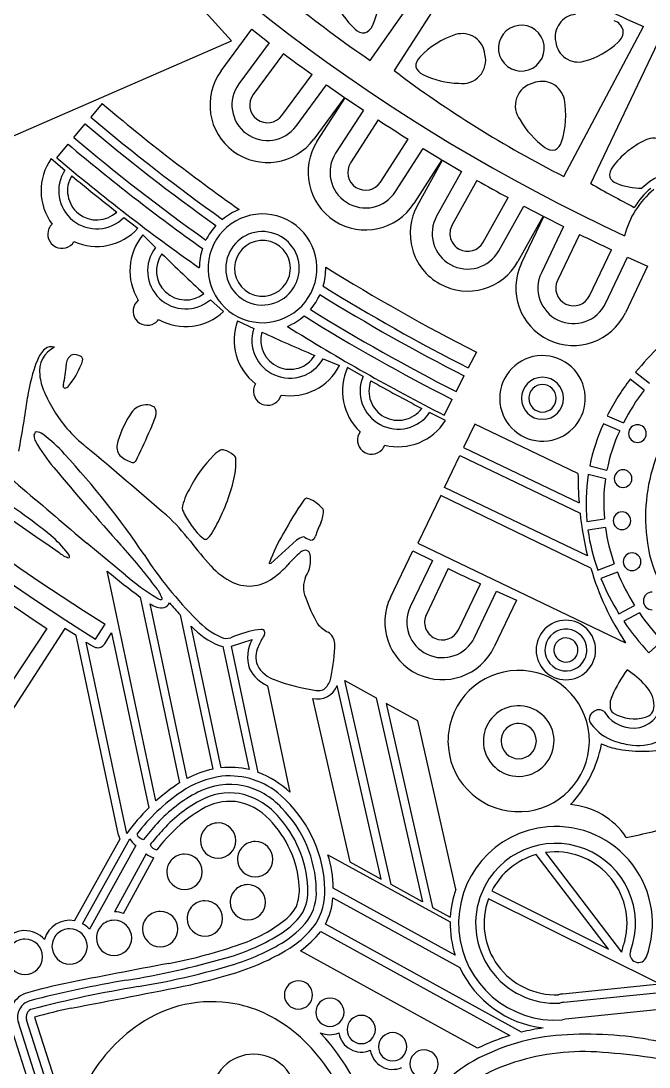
# Model space of a CAD drawing. Header units: metres. Extents: x 0.3 to 22.9, y 0.3 to 22.9.
# Drawn here: x 6.742 to 8.964, y 2.791 to 6.492 of the extents above; entities that cross this region are included whole.
import ezdxf

# ---------------------------------------------------------------- set-up
doc = ezdxf.new("R2010")
doc.units = ezdxf.units.M

msp = doc.modelspace()

# ---------------------------------------------------------------- linework, layer by layer
for p, q in [((7.977213, 6.352805), (8.323202, 6.843576)), ((8.376399, 6.806008), (8.061522, 6.316788)), ((7.486287, 6.422315), (7.228133, 6.708694)), ((7.449968, 6.315374), (7.558399, 6.462842)), ((7.558399, 6.462842), (7.619898, 6.41524)), ((8.661897, 5.942024), (8.943647, 6.472289)), ((8.757053, 5.916859), (9.008132, 6.441686)), ((5.60147, 5.599169), (7.486287, 6.422315)), ((7.619898, 6.41524), (7.512604, 6.269319)), ((7.670026, 6.377302), (7.563248, 6.232081)), ((7.664535, 6.157606), (7.771365, 6.302896)), ((7.715179, 6.120369), (7.822575, 6.266429)), ((7.822575, 6.266429), (7.886307, 6.221863)), ((7.886307, 6.221863), (7.777815, 6.074313)), ((7.789635, 6.066425), (7.888592, 6.22041)), ((7.888592, 6.22041), (7.952959, 6.176764)), ((7.029632, 6.199631), (6.98928, 6.151846)), ((7.952959, 6.176764), (7.855039, 6.024393)), ((6.928792, 6.080214), (6.969129, 6.127983)), ((8.005371, 6.142048), (7.907921, 5.990409)), ((8.013685, 5.922441), (8.111181, 6.074152)), ((6.868252, 6.008522), (6.908601, 6.056303)), ((8.066567, 5.888457), (8.16458, 6.040973)), ((8.16458, 6.040973), (8.230984, 6.000497)), ((6.848979, 6.005134), (6.897079, 5.964704)), ((8.230984, 6.000497), (8.131971, 5.846425)), ((8.144263, 5.839295), (8.233356, 5.999189)), ((8.233356, 5.999189), (8.300337, 5.959671)), ((8.300337, 5.959671), (8.212178, 5.801453)), ((8.354825, 5.928315), (8.267089, 5.770857)), ((8.376912, 5.709663), (8.46469, 5.867197)), ((8.431824, 5.679067), (8.520067, 5.837436)), ((8.520067, 5.837436), (8.588881, 5.801209)), ((7.105958, 5.796902), (7.155842, 5.758685)), ((8.588881, 5.801209), (8.499738, 5.641225)), ((8.512453, 5.63488), (8.591331, 5.800054)), ((8.591331, 5.800054), (8.66066, 5.764819)), ((8.66066, 5.764819), (8.58261, 5.601378)), ((7.217845, 5.690613), (7.173291, 5.734929)), ((8.71701, 5.736946), (8.639334, 5.574289)), ((8.752783, 5.520113), (8.830495, 5.682847)), ((8.809507, 5.493024), (8.887632, 5.656622)), ((8.887632, 5.656622), (8.958585, 5.624788)), ((8.958585, 5.624788), (8.879664, 5.459522)), ((7.45862, 5.46384), (7.412111, 5.506091)), ((7.508217, 5.430867), (7.565174, 5.404332)), ((7.810496, 5.296607), (7.868601, 5.272674)), ((8.35269, 5.320036), (8.324243, 5.264337)), ((7.951802, 5.234569), (7.897258, 5.265777)), ((8.2816, 5.180842), (8.310037, 5.236522)), ((8.945744, 5.185901), (8.896695, 5.22467)), ((8.915966, 5.249261), (8.965007, 5.210498)), ((8.238921, 5.097275), (8.267366, 5.15297)), ((8.243255, 5.078193), (8.187361, 5.106899)), ((8.815684, 5.09547), (8.873179, 5.07065)), ((8.347538, 5.065946), (8.307565, 4.982522)), ((8.71216, 4.891231), (8.347538, 5.065946)), ((8.859617, 5.042475), (8.802223, 5.067252)), ((8.307565, 4.982522), (8.716107, 4.786762)), ((8.240041, 4.841604), (8.29406, 4.954338)), ((8.29406, 4.954338), (8.719452, 4.750505)), ((8.809373, 4.872316), (8.748462, 4.887619)), ((8.75395, 4.918453), (8.814642, 4.903206)), ((8.226537, 4.81342), (8.145509, 4.644319)), ((8.757832, 4.555634), (8.226537, 4.81342)), ((8.746006, 4.599162), (8.240041, 4.841604)), ((7.347049, 4.705043), (7.322615, 4.743094)), ((8.743695, 4.721501), (8.805627, 4.730544)), ((7.745181, 4.665497), (7.740393, 4.666469)), ((8.809246, 4.6995), (8.747397, 4.690469)), ((7.111627, 4.531772), (6.975317, 4.644045)), ((7.716921, 4.654618), (7.625466, 4.572447)), ((8.145509, 4.644319), (8.880421, 4.292173)), ((6.914079, 4.594689), (6.911168, 4.592746)), ((8.048883, 4.4527), (8.12776, 4.617873)), ((8.12776, 4.617873), (8.19709, 4.582638)), ((7.621436, 4.571251), (7.621061, 4.575787)), ((7.625466, 4.572447), (7.621436, 4.571251)), ((8.19709, 4.582638), (8.11904, 4.419197)), ((8.253439, 4.554765), (8.175764, 4.392109)), ((8.782316, 4.549268), (8.840714, 4.571597)), ((7.050527, 4.529577), (7.047297, 4.545245)), ((7.219378, 3.732346), (7.050527, 4.529577)), ((8.851777, 4.542379), (8.793386, 4.520053)), ((8.289212, 4.337932), (8.366925, 4.500666)), ((7.163669, 4.453903), (7.302967, 3.796202)), ((8.345937, 4.310844), (8.424062, 4.474441)), ((8.495015, 4.442607), (8.416093, 4.277341)), ((8.424062, 4.474441), (8.495015, 4.442607)), ((7.330334, 3.811787), (7.199495, 4.429543)), ((8.85721, 4.39428), (8.912284, 4.424089)), ((7.304836, 4.390701), (7.420458, 3.844789)), ((8.929459, 4.39786), (8.874216, 4.36796)), ((6.897342, 4.343059), (6.5588, 3.820322)), ((6.832876, 4.343094), (6.668309, 4.092261)), ((6.937006, 4.317451), (6.897342, 4.343059)), ((7.00598, 4.304685), (7.039253, 4.357597)), ((7.450099, 3.849636), (7.343937, 4.350882)), ((7.590991, 4.339117), (7.569527, 4.337116)), ((7.086562, 3.611317), (6.937006, 4.317451)), ((7.115913, 3.617534), (6.972468, 4.294812)), ((7.038376, 4.288715), (7.062686, 4.327373)), ((7.062686, 4.327373), (7.193891, 3.707884)), ((7.486814, 4.279605), (7.560039, 4.304118)), ((8.963138, 4.256795), (9.009336, 4.298917)), ((7.443021, 4.282429), (7.456264, 4.279052)), ((7.456264, 4.279052), (7.548528, 3.843425)), ((7.581308, 3.833453), (7.486814, 4.279605)), ((8.051024, 3.436462), (7.887467, 4.158036)), ((7.887467, 4.158036), (7.998766, 4.096789)), ((7.613449, 4.140224), (7.693306, 3.763175)), ((8.015876, 3.455803), (7.860568, 4.140989)), ((7.773497, 4.095345), (7.904577, 3.517051)), ((7.998766, 4.096789), (8.162323, 3.375214)), ((8.145212, 4.0162), (8.033913, 4.077448)), ((8.033913, 4.077448), (8.19747, 3.355873)), ((8.280223, 3.420562), (8.145212, 4.0162)), ((6.931686, 3.308567), (7.092881, 3.598307)), ((6.960146, 3.29801), (7.126942, 3.597819)), ((7.148575, 3.574992), (6.98374, 3.278708)), ((7.185325, 3.54566), (7.073244, 3.340193)), ((7.104116, 3.334137), (7.21142, 3.530847)), ((7.827664, 3.542253), (8.260016, 3.304332)), ((7.904577, 3.517051), (8.015876, 3.455803)), ((8.820294, 3.208164), (8.564815, 3.542868)), ((8.597361, 3.549677), (8.866406, 3.197199)), ((8.277577, 3.186226), (7.846617, 3.423382)), ((8.162323, 3.375214), (8.051024, 3.436462)), ((8.407521, 3.414173), (8.820294, 3.208164)), ((7.84535, 3.389835), (8.294542, 3.142646)), ((9.000344, 3.084772), (8.395493, 3.386644)), ((8.19747, 3.355873), (8.260617, 3.321123)), ((8.512831, 2.91408), (7.818675, 3.296072)), ((7.802201, 3.270893), (8.471435, 2.902616)), ((8.356833, 2.857239), (7.730379, 3.201975)), ((8.658574, 3.049793), (9.000344, 3.084772)), ((8.661628, 3.019947), (9.081263, 3.062895)), ((9.089802, 3.003452), (8.667738, 2.960254)), ((6.789755, 2.96736), (6.895819, 2.635851)), ((6.70403, 2.939933), (6.854514, 2.469586)), ((6.866769, 2.529736), (6.732605, 2.949075)), ((6.880221, 2.586148), (6.76118, 2.958217)), ((8.667738, 2.960254), (8.657058, 2.957479))]:
    msp.add_line(p, q)
for centre, radius, start, end in [((11.594035, 11.595488), 6.462177, -164.015882, -114.862216), ((11.602084, 11.604037), 8.563312, -160.504411, -122.197195), ((11.583546, 11.577504), 5.564575, -128.169522, -87.001549), ((11.583505, 11.57738), 5.62022, -128.169522, -87.001549), ((11.610967, 11.613673), 11.176474, -155.645179, -113.938931), ((11.577333, 11.561807), 5.666378, -123.923822, -99.805511), ((10.226475, 9.673542), 4.010794, -134.234813, -124.111286), ((10.015008, 8.942324), 2.692376, -127.489128, -113.448459), ((7.70095, 6.607076), 0.313002, -24.894208, 2.813746), ((8.138805, 6.693642), 0.314983, -157.031063, -133.02474), ((8.711895, 6.435721), 0.080468, 95.735989, -166.996433), ((8.825992, 6.448031), 0.047282, 14.199177, 71.923236), ((7.957438, 6.497819), 0.048087, -134.243636, -89.067865), ((7.9408, 6.494559), 0.048087, -68.760501, -23.58473), ((8.377422, 6.146832), 0.313002, 108.269488, 135.977443), ((8.302345, 6.366268), 0.081131, 5.103877, 106.501893), ((8.511828, 6.396168), 0.081147, 131.244203, -138.755797), ((8.511828, 6.396168), 0.081147, 41.244203, 131.244203), ((8.511828, 6.396168), 0.081147, -48.755797, 41.244203), ((8.824789, 6.454855), 0.047282, -51.928401, 5.795659), ((8.71336, 6.427409), 0.080468, -173.008732, -75.741153), ((8.662372, 6.615793), 0.275623, -75.113862, -45.968283), ((11.561606, 11.571323), 6.490166, -126.842098, -125.732207), ((8.303026, 6.353341), 0.082621, -98.845009, 14.111629), ((8.186158, 6.330151), 0.048087, 134.667965, 179.843736), ((8.183215, 6.346848), 0.048087, -159.8489, -114.673129), ((8.511828, 6.396168), 0.081147, -138.755797, -48.755797), ((7.613892, 6.194844), 0.203466, 143.673505, -126.326495), ((10.477224, 9.518483), 4.010794, -127.034813, -116.911286), ((8.300687, 6.586515), 0.314983, -115.892026, -91.885702), ((7.613892, 6.194844), 0.125721, 143.673505, -126.326495), ((8.57305, 6.192001), 0.082621, 104.171606, -142.871757), ((8.584756, 6.197527), 0.081131, 11.781341, 113.179357), ((7.613892, 6.194844), 0.06286, 143.673505, -126.326495), ((11.516182, 11.499106), 6.943599, -130.251342, -125.197713), ((8.355944, 6.159665), 0.313002, -17.694208, 10.013746), ((11.509132, 11.491323), 6.995647, -130.247817, -125.418973), ((7.613892, 6.194844), 0.06286, -126.326495, -36.326495), ((11.498662, 11.476782), 7.009017, -130.258987, -125.469068), ((7.613892, 6.194844), 0.125721, -126.326495, -36.326495), ((11.563136, 11.570174), 6.490166, -123.242098, -122.132207), ((8.779496, 6.300427), 0.314983, -149.831063, -125.82474), ((11.501798, 11.481017), 7.076797, -130.255499, -125.461915), ((7.613892, 6.194844), 0.203466, -126.326495, -36.326495), ((8.982777, 5.996131), 0.081131, 12.303877, 113.701893), ((11.497352, 11.476246), 7.101579, -130.252652, -125.3976), ((7.960803, 5.956425), 0.203466, 147.273505, -122.726495), ((8.624102, 6.083417), 0.048087, -127.043636, -81.867865), ((8.608004, 6.078097), 0.048087, -61.560501, -16.38473), ((9.084765, 5.787835), 0.313002, 115.469488, 143.177443), ((7.01011, 5.891497), 0.197171, 144.806659, -143.284439), ((11.499193, 11.479656), 7.16791, -130.24563, -125.14939), ((7.960803, 5.956425), 0.125721, 147.273505, -122.726495), ((7.010111, 5.891499), 0.134667, 147.071153, -128.7764), ((7.960803, 5.956425), 0.06286, 147.273505, -122.726495), ((8.872033, 5.945737), 0.048087, 141.867965, -172.956264), ((9.120904, 5.710938), 0.263041, 101.898961, 133.953661), ((7.010078, 5.891499), 0.1034, 149.129132, -128.775838), ((11.499193, 11.479656), 7.182911, -129.592813, -127.958863), ((11.564735, 11.569124), 6.490166, -119.642098, -118.532207), ((8.862739, 5.957933), 0.042476, -154.789199, -110.05203), ((7.960803, 5.956425), 0.125721, -122.726495, -32.726495), ((7.960803, 5.956425), 0.06286, -122.726495, -32.726495), ((10.744291, 9.381637), 3.994221, -119.836607, -117.315781), ((8.939994, 6.146851), 0.246555, -111.864338, -90.3861), ((9.169706, 5.66092), 0.301173, 128.856208, 166.306628), ((9.151841, 5.683745), 0.282928, 130.173624, 148.206496), ((7.010078, 5.891499), 0.1034, -128.775838, -46.680809), ((7.596267, 5.617064), 0.223676, 111.609152, 129.232973), ((7.960803, 5.956425), 0.203466, -122.726495, -32.726495), ((8.322001, 5.74026), 0.203466, 150.873505, -119.126495), ((7.010111, 5.891499), 0.134667, -128.7764, -44.623952), ((7.596234, 5.617048), 0.192413, 69, 159), ((7.596234, 5.617048), 0.192413, -21, 69), ((8.322001, 5.74026), 0.125721, 150.873505, -119.126495), ((6.886774, 5.737646), 0.050011, 156.523038, -117.446309), ((6.885849, 5.73824), 0.048926, 133.687125, 156.730263), ((7.010107, 5.891516), 0.197187, -114.14345, -42.347787), ((7.596223, 5.617022), 0.223677, 137.395815, 153.462846), ((7.596228, 5.61706), 0.129926, 81.189214, 163.531803), ((7.596228, 5.61706), 0.129926, -1.153376, 81.189214), ((8.322001, 5.74026), 0.06286, 150.873505, -119.126495), ((6.886774, 5.737646), 0.050011, -117.446309, -31.415657), ((7.324444, 5.608299), 0.197187, 140.044973, -148.159363), ((7.596227, 5.617068), 0.098664, 84.265425, 168.034509), ((7.596227, 5.617068), 0.098664, 0.496341, 84.265425), ((8.322001, 5.74026), 0.06286, -119.126495, -29.126495), ((11.566396, 11.568176), 6.490166, -116.042098, -114.932207), ((7.324427, 5.6083), 0.134667, 142.321138, -133.526414), ((7.324432, 5.608267), 0.1034, 144.377995, -133.526975), ((12.260977, 10.805398), 7.182911, -134.343951, -132.71), ((7.608531, 5.615369), 0.236002, 162.234161, 179.169961), ((7.596234, 5.617048), 0.192413, 159, -111), ((8.322001, 5.74026), 0.125721, -119.126495, -29.126495), ((7.596205, 5.61701), 0.129917, 163.507742, -108.735926), ((7.596207, 5.617004), 0.098658, 167.995674, -106.493986), ((8.322001, 5.74026), 0.203466, -119.126495, -29.126495), ((8.696058, 5.547201), 0.203466, 154.473505, -115.526495), ((7.59623, 5.617073), 0.098661, -21.025934, 0.493394), ((7.596273, 5.617088), 0.129882, -21.02238, -1.166029), ((7.596236, 5.617084), 0.223676, -16.466405, 1.157416), ((11.503084, 11.507814), 6.943599, -122.03572, -116.98209), ((8.696058, 5.547201), 0.125721, 154.473505, -115.526495), ((11.613254, 11.614772), 8.640853, -135.461062, -122.221697), ((7.596205, 5.61701), 0.129917, -108.735926, -20.979594), ((7.596207, 5.617004), 0.098658, -106.493986, -20.983646), ((11.498636, 11.498301), 6.995647, -121.81446, -116.985616), ((8.696058, 5.547201), 0.06286, 154.473505, -115.526495), ((7.324432, 5.608267), 0.1034, -133.526975, -51.431946), ((7.596234, 5.617048), 0.192413, -111, -21), ((7.596215, 5.617028), 0.223677, -40.696278, -24.629247), ((11.489279, 11.48302), 7.009017, -121.764364, -116.974445), ((8.696058, 5.547201), 0.06286, -115.526495, -25.526495), ((7.188479, 5.465467), 0.050011, 129.112843, -144.856504), ((7.324427, 5.6083), 0.134667, -133.526414, -49.373966), ((8.696058, 5.547201), 0.125721, -115.526495, -25.526495), ((7.324425, 5.608299), 0.197171, -119.018374, -47.109472), ((7.589928, 5.627737), 0.236002, -66.403393, -49.467593), ((11.489292, 11.481605), 7.101579, -121.835832, -116.980781), ((11.49197, 11.487551), 7.076797, -121.771517, -116.977933), ((8.696058, 5.547201), 0.203466, -115.526495, -25.526495), ((7.188479, 5.465467), 0.050011, -144.856504, -58.825852), ((7.189193, 5.46463), 0.048926, -59.033077, -35.989938), ((7.693351, 5.36303), 0.197171, 159.87604, -128.215058), ((11.491724, 11.484622), 7.16791, -122.084043, -116.987802), ((7.693351, 5.363032), 0.134667, 162.140534, -113.707018), ((7.693319, 5.363024), 0.1034, 164.198514, -113.706457), ((10.575205, 11.926132), 7.182911, -114.523432, -112.889482), ((6.890623, 5.258875), 0.096759, 131.580028, 159.58272), ((6.901573, 5.252611), 0.094381, 115.418876, -171.70582), ((6.84948, 5.304396), 0.035407, 70.906118, 130.664903), ((9.635636, 4.667482), 0.925415, 133.224811, 141.048013), ((6.94509, 5.275351), 0.043126, 126.472645, -179.453932), ((6.931309, 5.269053), 0.042658, 56.306329, 106.13579), ((6.903202, 5.302643), 0.058149, -27.280687, -7.538146), ((6.94653, 5.292764), 0.014495, 8.934451, 54.36979), ((7.693351, 5.363032), 0.134667, -113.707018, -29.554571), ((7.693319, 5.363024), 0.1034, -113.706457, -31.611427), ((8.586709, 5.157016), 0.151344, 91.478807, -179.984814), ((8.586709, 5.157016), 0.151344, 2.942427, 91.478807), ((7.354722, 5.076453), 0.595409, 158.710972, 171.987137), ((6.521027, 5.293807), 0.381406, -13.416324, -2.835351), ((6.692138, 5.380467), 0.282756, -39.594924, -21.684469), ((7.693343, 5.363047), 0.197187, -99.074069, -27.278405), ((8.076136, 5.1828), 0.197187, 155.114354, -133.089982), ((7.018615, 5.263904), 0.211904, -173.249598, -156.967939), ((8.076119, 5.182797), 0.134667, 157.39052, -118.457033), ((8.586686, 5.157101), 0.074404, 90, 180), ((8.586686, 5.157101), 0.074404, 0, 90), ((9.563726, 4.716427), 0.838595, 142.694471, 153.128072), ((6.900608, 5.20147), 0.009405, 155.890709, -116.135956), ((6.896057, 5.210122), 0.017101, -88.629473, -35.255042), ((7.614256, 5.182403), 0.050011, 171.592419, -102.376928), ((7.613208, 5.182737), 0.048926, 148.756506, 171.799645), ((8.076132, 5.182766), 0.1034, 159.447376, -118.457594), ((11.491724, 11.484622), 7.182911, -119.274569, -117.640619), ((8.586686, 5.157101), 0.048645, 90, -180), ((8.586686, 5.157101), 0.048645, 0, 90), ((9.564026, 4.716147), 0.776494, 142.773402, 152.835738), ((3.751377, 5.558933), 3.04011, -11.163222, -7.550736), ((7.3408, 5.409143), 0.565282, -156.196798, -140.612432), ((7.614256, 5.182403), 0.050011, -102.376928, -16.346275), ((8.586356, 5.15683), 0.150991, 179.944755, -168.024038), ((8.586686, 5.157101), 0.074404, 180, -90), ((8.586686, 5.157101), 0.048645, 180, -90), ((8.586686, 5.157101), 0.048645, -90, 0), ((8.586686, 5.157101), 0.074404, -90, 0), ((8.586702, 5.156949), 0.151354, -82.519822, 2.967384), ((7.185089, 5.07088), 0.063229, 92.655473, 145.445765), ((7.185195, 5.082057), 0.052073, 56.538076, 93.341642), ((7.190559, 5.106474), 0.030118, -21.587766, 39.173855), ((8.076132, 5.182766), 0.1034, -118.457594, -36.362565), ((8.586702, 5.156949), 0.151354, -168.007028, -82.519822), ((7.420691, 4.908902), 0.34914, 145.482858, 164.022428), ((6.87769, 5.197416), 0.355814, -27.218228, -16.662362), ((8.076119, 5.182797), 0.134667, -118.457033, -34.304585), ((8.076118, 5.182795), 0.197171, -103.948993, -32.040091), ((6.800981, 5.02602), 0.013182, 111.142499, -164.585431), ((6.796455, 5.003167), 0.035149, 50.391953, 90.373169), ((7.406136, 5.507999), 0.679408, -137.664294, -129.615923), ((6.081232, 5.489392), 1.202188, -27.449872, -22.224862), ((7.981982, 5.009531), 0.050011, 144.182224, -129.787123), ((9.438658, 4.778548), 0.698856, 155.599667, 168.45176), ((9.438352, 4.778683), 0.63602, 155.496132, 168.709454), ((8.922552, 5.032321), 0.031252, 90, 180), ((8.922552, 5.032321), 0.031252, 0, 90), ((54.30367, 60.437333), 73.16327, -130.775579, -130.307289), ((6.833887, 5.0268), 0.045814, -174.635542, -151.986573), ((7.28238, 5.276335), 0.559046, -150.997415, -139.314349), ((6.533723, 4.640442), 0.482962, 41.393009, 53.814583), ((7.133437, 4.985154), 0.052312, 157.697426, -150.2348), ((8.922552, 5.032321), 0.031252, 180, -90), ((8.922552, 5.032321), 0.031252, -90, 0), ((-6.273173, -10.871977), 20.661337, 49.091919, 50.125712), ((7.516796, 4.856725), 0.135792, 120.607848, 133.214699), ((7.454567, 4.955748), 0.019141, 70.365974, 111.164814), ((7.435574, 4.885706), 0.091666, 50.225309, 73.897013), ((7.981982, 5.009531), 0.050011, -129.787123, -43.75647), ((7.982888, 5.008908), 0.048926, -43.963696, -20.920557), ((4.681179, 2.918239), 3.012227, 34.028244, 42.668357), ((7.156487, 5.021113), 0.092315, -137.867482, -108.733394), ((7.136728, 4.944555), 0.014693, -132.301336, -39.463531), ((7.751481, 4.629652), 0.46224, 135.142823, 153.468525), ((7.240826, 4.929683), 0.261106, -15.415424, 3.663854), ((7.483393, 4.94069), 0.018879, 17.503913, 55.011229), ((9.567464, 4.735605), 0.616346, 158.676523, -173.400231), ((14.051037, 10.885695), 9.349843, -140.288626, -138.07062), ((10.058353, 4.889791), 1.346194, 179.938717, -175.610645), ((9.411863, 4.785455), 0.671222, 171.245219, -174.532571), ((8.871432, 4.872832), 0.031252, 90, -180), ((8.871432, 4.872832), 0.031252, 0, 90), ((28.929924, 36.616921), 38.867523, -125.243438, -124.568947), ((6.839982, 5.026799), 0.673467, -29.86589, -14.315425), ((9.411779, 4.785462), 0.608635, 171.795709, -174.82309), ((8.871432, 4.872832), 0.031252, 180, -90), ((8.871432, 4.872832), 0.031252, -90, 0), ((5.814553, 3.430411), 1.614489, 50.229172, 59.733117), ((7.503364, 4.734166), 0.19434, 148.354383, 170.037217), ((8.653167, 4.155273), 1.113596, 145.058269, 151.909029), ((7.764395, 4.779496), 0.027647, 118.118476, 150.577906), ((7.746479, 4.76209), 0.042075, 59.084406, 83.331317), ((7.698368, 4.662839), 0.152253, 42.165438, 62.743365), ((6.785599, 4.225686), 0.699822, 37.450492, 47.671021), ((7.389919, 4.786796), 0.080248, -166.298974, -147.003211), ((7.722492, 4.756547), 0.089133, -26.413778, 5.469313), ((9.836123, 4.868432), 1.122881, -173.971543, -166.1251), ((8.867861, 4.723845), 0.031252, 90, -180), ((8.867861, 4.723845), 0.031252, 0, 90), ((7.494558, 4.800112), 0.175491, -147.198417, -127.487693), ((8.206517, 4.529669), 0.445454, 155.146094, 161.719856), ((8.867861, 4.723845), 0.031252, -180, -90), ((8.867861, 4.723845), 0.031252, -90, 0), ((11.611098, 11.621462), 8.706667, -127.258235, -123.284751), ((6.580501, 4.353171), 0.415259, 38.047274, 50.009484), ((7.313702, 4.748133), 0.124027, -44.494364, -27.20489), ((8.162039, 4.380745), 0.575064, 148.684479, 160.173923), ((7.750475, 4.617332), 0.050161, 101.595368, 131.984535), ((7.792265, 4.739563), 0.087765, -122.444529, -106.362392), ((7.766751, 4.672391), 0.017058, -87.348255, -10.128591), ((9.464504, 4.792892), 0.724385, -171.871499, -160.347308), ((9.46418, 4.792814), 0.661549, -171.891115, -160.464403), ((9.407036, 4.710347), 0.454127, -174.239618, -132.677381), ((5.573788, 3.2494), 2.059714, 36.954585, 42.389732), ((8.352761, 5.420755), 1.271014, -142.73944, -137.627155), ((7.394785, 4.668481), 0.010366, -132.69389, -44.54278), ((6.933882, 4.675234), 0.085558, -132.040871, -105.395516), ((6.88904, 4.591987), 0.025185, 6.157739, 42.801974), ((8.342911, 5.35459), 1.386185, -147.21003, -134.960941), ((8.042558, 4.256004), 0.473633, 131.188055, 138.868998), ((7.750195, 4.590317), 0.029516, 94.957743, 131.455322), ((7.747812, 4.603211), 0.016512, 18.426371, 90.581808), ((7.660458, 4.583968), 0.105883, -33.586237, 13.357504), ((8.903272, 4.578792), 0.031252, 90, 180), ((8.903272, 4.578792), 0.031252, 0, 90), ((7.595945, 4.723339), 0.241928, -138.852904, -115.67563), ((7.4226, 4.809578), 0.357572, -52.342267, -42.598628), ((11.102827, 10.385994), 6.490166, -116.042113, -114.932222), ((9.686364, 4.827432), 0.967495, -163.684304, -146.410247), ((8.903272, 4.578792), 0.031252, 180, -90), ((8.903272, 4.578792), 0.031252, -90, 0), ((8.748177, 6.592402), 2.661549, -129.721512, -126.536393), ((7.689883, 5.206938), 0.888948, -130.578909, -121.758596), ((7.54921, 4.635288), 0.142377, -114.077522, -49.827389), ((7.836084, 4.488666), 0.094821, 157.210266, -158.120321), ((9.546866, 4.823326), 0.812223, -158.075399, -148.113632), ((9.547763, 4.823766), 0.750716, -157.986546, -147.832626), ((7.1314, 4.413466), 0.115358, 17.927064, 40.030182), ((7.239782, 4.474589), 0.029474, -127.125358, -90.700214), ((7.238181, 4.447994), 0.003134, -66.674994, 18.205641), ((8.345698, 4.667137), 0.634701, -160.314117, -150.993905), ((8.232488, 4.36502), 0.203466, 154.47349, -115.52651), ((8.974799, 4.440162), 0.031252, 90, -180), ((7.23927, 4.480208), 0.064413, -128.133125, -82.000596), ((7.238251, 4.447919), 0.03304, -72.413641, -27.008584), ((8.284314, 5.290114), 1.329781, -139.863065, -137.440084), ((8.232488, 4.36502), 0.125721, 154.47349, -115.52651), ((8.974799, 4.440162), 0.031252, -180, -90), ((7.563218, 4.561495), 0.27419, -136.783085, -114.335205), ((8.232488, 4.36502), 0.06286, 154.47349, -115.52651), ((8.669403, 4.266458), 0.105207, 90, 180), ((8.669403, 4.266458), 0.105207, 0, 90), ((9.588141, 4.84789), 0.860245, -146.089356, -136.597144), ((9.588329, 4.848049), 0.797984, -145.656183, -136.516254), ((7.551146, 4.544877), 0.283848, -136.886365, -112.390991), ((7.692597, 3.799002), 0.552009, 102.882279, 112.234855), ((7.592548, 4.326595), 0.012618, 26.162315, 97.086023), ((7.5854, 4.327942), 0.018948, -31.433973, 12.858686), ((7.885282, 4.440184), 0.124475, -139.515319, -117.330672), ((8.232488, 4.36502), 0.06286, -115.52651, -25.52651), ((8.669395, 4.266477), 0.073963, 84.322088, 168.669117), ((8.669395, 4.266477), 0.073963, -0.024941, 84.322088), ((7.079431, 4.440424), 0.180677, -126.300125, -114.275127), ((7.469169, 4.353967), 0.046345, -114.117916, -71.708871), ((7.66637, 4.242328), 0.122981, 149.838772, -159.98245), ((7.930373, 4.126114), 0.380731, 149.724958, 156.592679), ((7.801184, 4.286351), 0.05096, 3.274143, 58.075381), ((8.232488, 4.36502), 0.125721, -115.52651, -25.52651), ((8.669395, 4.266477), 0.042711, 83.27753, 166.598345), ((8.669395, 4.266477), 0.042711, -0.043284, 83.27753), ((7.012978, 4.304686), 0.030002, -105.121237, -32.163491), ((7.65615, 4.241629), 0.083238, 154.575308, -159.73167), ((7.137045, 4.307579), 0.715251, -10.875934, -1.467456), ((8.232488, 4.36502), 0.203466, -115.52651, -25.52651), ((8.669403, 4.266458), 0.105207, -180, -90), ((8.669394, 4.266453), 0.073967, 168.650351, -108.06758), ((8.669394, 4.266454), 0.042716, 166.567836, -111.309076), ((8.669403, 4.266458), 0.105207, -90, 0), ((8.669395, 4.266445), 0.042711, -29.175789, 0.000116), ((8.669395, 4.266445), 0.073963, -24.780209, 0.00026), ((8.669394, 4.266453), 0.073967, -108.06758, -24.785511), ((8.669394, 4.266454), 0.042716, -111.309076, -29.185987), ((7.66793, 4.259774), 0.131379, -153.049598, -114.499752), ((7.674743, 4.265158), 0.109947, -151.558337, -108.131405), ((8.502399, 3.944363), 0.250022, 80.42634, 167.015427), ((8.502399, 3.944363), 0.250022, -6.162746, 80.42634), ((9.285959, 3.904975), 0.494851, 143.929164, 156.36853), ((8.702055, 3.914887), 0.336215, 42.110912, 56.836343), ((7.877994, 4.789931), 0.672576, -110.675172, -97.899862), ((7.760775, 4.186484), 0.079885, -40.468424, -9.991741), ((11.608806, 11.608558), 11.12097, -137.664138, -114.197347), ((7.791628, 4.166628), 0.073553, -104.270364, -20.400674), ((7.79399, 4.160766), 0.037977, -102.834574, -43.475664), ((8.879561, 4.068373), 0.101741, 0.325809, 45.021446), ((8.892206, 4.073159), 0.066806, 153.144952, -163.952276), ((8.502399, 3.944361), 0.125015, 75.941467, 160.939363), ((8.502399, 3.944361), 0.125015, -9.056429, 75.941467), ((8.781235, 4.022374), 0.028966, 120.572085, -141.184006), ((8.786058, 4.02664), 0.028457, 49.88939, 133.408953), ((8.910069, 4.114442), 0.124614, -147.998294, -96.872466), ((8.855299, 4.068), 0.030367, -154.006998, -124.550995), ((8.911038, 4.165376), 0.142486, -120.801501, -73.921639), ((8.908065, 4.091825), 0.101922, -97.275782, -17.138465), ((8.940877, 4.067744), 0.040442, -76.234318, 1.710196), ((8.502399, 3.944366), 0.250021, 167.016093, -179.997375), ((8.502394, 3.944356), 0.062504, 89.999985, 179.999985), ((8.502394, 3.944356), 0.062504, -0.000015, 89.999985), ((8.901348, 4.112811), 0.179307, -142.725569, -109.407627), ((8.502399, 3.944366), 0.125013, 160.941117, -179.994451), ((11.580488, 11.57066), 11.232416, -137.10925, -100.175737), ((8.502399, 3.944344), 0.250021, 179.997587, -93.080425), ((8.502399, 3.944344), 0.125013, 179.995464, -94.526451), ((8.502394, 3.944356), 0.062504, 179.999985, -90.000015), ((8.502399, 3.944344), 0.125013, -94.526451, -9.048366), ((8.502394, 3.944356), 0.062504, -90.000015, -0.000015), ((8.372818, 4.015599), 0.430682, -43.432521, -10.90801), ((8.917646, 4.219922), 0.310742, -113.102374, -101.294708), ((8.938693, 4.245717), 0.317197, -107.792693, -96.074294), ((8.927382, 4.101586), 0.172724, -97.402628, -61.617763), ((8.502399, 3.944344), 0.250021, -93.080425, -6.158437), ((8.937754, 4.38582), 0.477536, -99.761908, -76.849753), ((11.580031, 11.569911), 11.294071, -137.04368, -99.972295), ((7.481729, 3.567841), 0.283565, 76.374755, 96.404289), ((7.496934, 3.489804), 0.332856, 97.604447, 124.512746), ((7.496017, 3.498893), 0.354052, 102.322427, 117.902141), ((7.479423, 3.548516), 0.272513, 48.077392, 95.588277), ((7.458338, 3.513101), 0.343142, 46.783802, 69.000346), ((7.602969, 3.31685), 0.565491, 122.040384, 132.713624), ((7.481143, 3.54509), 0.245978, 78.925802, 117.412917), ((7.465712, 3.521579), 0.272222, 43.241678, 76.688362), ((7.694419, 3.20219), 0.681744, 124.493302, 142.729903), ((7.597589, 3.316029), 0.502934, 117.174961, 138.078049), ((7.481759, 3.540044), 0.220957, 81.567025, 118.986113), ((7.465566, 3.519256), 0.244239, 41.321179, 78.52313), ((7.357112, 3.406218), 0.460127, 4.112891, 48.583865), ((7.838351, 3.072853), 0.904762, 135.422185, 142.985579), ((7.668182, 3.226328), 0.556283, 121.108197, 143.258553), ((7.610884, 3.298778), 0.494591, 118.526618, 138.929283), ((7.482886, 3.5332), 0.197807, 84.912614, 121.078777), ((7.470267, 3.527622), 0.204838, 42.736464, 81.533384), ((7.3572, 3.407406), 0.429578, 1.468979, 44.419885), ((8.66359, 3.455741), 0.264678, 33.977644, 85.235831), ((7.352202, 3.404754), 0.375073, 4.010796, 44.282925), ((7.353053, 3.405451), 0.404036, 2.957687, 42.906776), ((7.874281, 3.04244), 0.891794, 136.876335, 141.598814), ((7.439232, 3.592092), 0.062504, 89.999985, 179.999985), ((7.439232, 3.592092), 0.062504, -0.000015, 89.999985), ((8.63275, 3.299395), 0.342779, 94.733864, -175.599797), ((8.632699, 3.299344), 0.342825, -20.315659, 94.724656), ((8.539625, 5.431332), 1.85966, -79.357254, -73.516916), ((7.115913, 3.617534), 0.030002, -168.041701, -140.145011), ((7.180476, 3.626887), 0.060916, -151.49816, -121.57932), ((7.180686, 3.627192), 0.031252, -157.109688, -99.738884), ((7.887509, 3.031596), 0.878895, 137.645655, 141.581254), ((7.439232, 3.592092), 0.062504, 179.999985, -90.000015), ((7.439232, 3.592092), 0.062504, -90.000015, -0.000015), ((7.227694, 3.589901), 0.031252, -157.109688, -99.738884), ((7.57047, 3.526166), 0.062504, 89.999985, 179.999985), ((7.57047, 3.526166), 0.062504, -0.000015, 89.999985), ((8.632747, 3.299374), 0.282785, 68.574365, 157.47519), ((8.632747, 3.299374), 0.282785, -20.326459, 68.574365), ((7.227668, 3.589862), 0.061211, -133.76963, -105.393291), ((7.320563, 3.48171), 0.062504, 89.999985, 179.999985), ((7.320563, 3.48171), 0.062504, -0.000015, 89.999985), ((7.57047, 3.526166), 0.062504, 179.999985, -90.000015), ((7.57047, 3.526166), 0.062504, -90.000015, -0.000015), ((7.405639, 3.414021), 0.441077, 1.216132, 16.901412), ((8.632741, 3.299375), 0.25279, 105.587384, 152.99159), ((8.632741, 3.299375), 0.25279, -13.959169, 98.045559), ((7.320563, 3.48171), 0.062504, 179.999985, -90.000015), ((7.320563, 3.48171), 0.062504, -90.000015, -0.000015), ((7.544362, 3.373744), 0.062504, 89.999985, 179.999985), ((7.544362, 3.373744), 0.062504, -0.000015, 89.999985), ((7.566126, 3.417306), 0.160813, -21.258407, 4.880454), ((7.597731, 3.412807), 0.159392, -31.592678, 4.855679), ((7.607013, 3.409824), 0.17983, -33.591561, 2.739472), ((7.577987, 3.416643), 0.239135, -26.880619, 5.41716), ((8.632763, 3.299398), 0.37278, 161.032815, 176.659013), ((8.632762, 3.299412), 0.282784, 157.483455, -86.826753), ((7.392531, 3.316534), 0.062504, 89.999985, 179.999985), ((7.392531, 3.316534), 0.062504, -0.000015, 89.999985), ((7.544362, 3.373744), 0.062504, 179.999985, -90.000015), ((7.544362, 3.373744), 0.062504, -90.000015, -0.000015), ((7.606464, 3.407121), 0.23951, -27.622776, -4.138792), ((8.632758, 3.299425), 0.252788, 159.816443, -87.631452), ((7.071133, 3.247708), 0.092509, 69.111698, 88.691835), ((7.234429, 3.279021), 0.062504, 89.999985, 179.999985), ((7.234429, 3.279021), 0.062504, -0.000015, 89.999985), ((7.591547, 3.425003), 0.140869, -52.375738, -27.939556), ((6.914169, 3.217724), 0.092516, 79.085785, 164.489227), ((6.914166, 3.217736), 0.092509, 41.230115, 60.196597), ((7.071136, 3.247693), 0.062504, 89.999985, 179.999985), ((7.071136, 3.247693), 0.062504, -0.000015, 89.999985), ((7.392531, 3.316534), 0.062504, 179.999985, -90.000015), ((7.392531, 3.316534), 0.062504, -90.000015, -0.000015), ((7.358716, 3.705539), 0.505373, -71.337775, -50.885066), ((7.491694, 3.520291), 0.338188, -59.255941, -38.377725), ((7.505658, 3.506134), 0.28841, -56.273454, -37.814979), ((7.510173, 3.495459), 0.337592, -60.547256, -33.623667), ((8.632763, 3.299398), 0.37278, 179.241741, -162.326619), ((6.755874, 3.181013), 0.092509, 41.627023, 142.66366), ((6.914169, 3.217721), 0.062504, 89.999985, 179.999985), ((6.914169, 3.217721), 0.062504, -0.000015, 89.999985), ((7.234429, 3.279021), 0.062504, 179.999985, -90.000015), ((7.234429, 3.279021), 0.062504, -90.000015, -0.000015), ((7.2725, 3.875877), 0.72547, -74.418494, -57.171956), ((7.506246, 3.507433), 0.378867, -53.730269, -38.633375), ((8.63275, 3.299395), 0.342779, -175.599797, -85.933458), ((6.755877, 3.180998), 0.062504, 89.999985, 179.999985), ((6.755877, 3.180998), 0.062504, -0.000015, 89.999985), ((7.071136, 3.247693), 0.062504, 179.999985, -90.000015), ((7.071136, 3.247693), 0.062504, -90.000015, -0.000015), ((6.944633, 4.848935), 1.721355, -79.258147, -70.457724), ((7.253685, 3.92289), 0.805878, -74.199997, -59.3449), ((9.081445, 3.158587), 0.218478, 158.574478, 169.820423), ((6.914169, 3.217721), 0.062504, 179.999985, -90.000015), ((6.914169, 3.217721), 0.062504, -90.000015, -0.000015), ((7.253442, 3.923558), 0.836702, -74.549354, -59.653388), ((8.92606, 3.190731), 0.030002, 159.692344, -110.307656), ((6.755877, 3.180998), 0.062504, 179.999985, -90.000015), ((6.755877, 3.180998), 0.062504, -90.000015, -0.000015), ((14.458806, -34.985068), 38.815179, 100.679955, 101.23091), ((6.604393, 6.204531), 3.148055, -80.661231, -74.089861), ((6.669832, 5.945683), 2.911238, -80.374634, -73.982975), ((8.92606, 3.190731), 0.030002, -110.307656, -20.307656), ((6.911497, 5.01953), 1.984519, -77.459767, -73.463386), ((8.632763, 3.299398), 0.37278, -155.134049, -96.789665), ((7.342847, 0.990249), 2.143022, 101.952526, 105.632941), ((7.757056, -0.738588), 3.890099, 99.496584, 104.645979), ((7.87188, -1.238885), 4.373205, 99.413479, 104.436747), ((-0.653874, 42.617879), 40.336062, -79.178615, -78.565887), ((7.723505, 3.045949), 0.050003, 89.999985, 179.999985), ((7.723505, 3.045949), 0.050003, -0.000015, 89.999985), ((6.789754, 2.96736), 0.090005, 105.726575, -162.257884), ((7.723505, 3.045949), 0.050003, 179.999985, -90.000015), ((7.723505, 3.045949), 0.050003, -90.000015, -0.000015), ((8.667738, 2.960254), 0.090006, 95.843739, 105.81674), ((6.789755, 2.96736), 0.060004, 105.756971, -162.258145), ((7.343794, 0.988707), 2.054757, 101.927249, 105.642669), ((7.417411, 2.570059), 0.452218, 79.6677, 124.679268), ((7.405693, 2.548868), 0.475231, 49.17335, 78.736032), ((7.834527, 2.984854), 0.050003, 89.999985, 179.999985), ((7.834527, 2.984854), 0.050003, -0.000015, 89.999985), ((8.667738, 2.960254), 0.060004, 95.843739, 108.785026), ((6.789755, 2.96736), 0.030002, 105.790457, -162.258339), ((7.834527, 2.984854), 0.050003, 179.999985, -90.000015), ((7.834527, 2.984854), 0.050003, -90.000015, -0.000015), ((7.945549, 2.923759), 0.050003, 89.999985, 179.999985), ((7.945549, 2.923759), 0.050003, -0.000015, 89.999985), ((7.501464, 2.445937), 0.602116, 124.536317, 152.081673), ((8.72363, 2.056213), 0.883388, 98.786438, 103.805429), ((7.296827, 2.423007), 0.641642, 22.908292, 49.165002), ((7.83435, 2.99354), 0.088116, -112.839214, -68.610645), ((7.23719, 2.383686), 0.772263, 8.563319, 43.199654), ((7.945549, 2.923743), 0.080005, -171.192905, -66.454739), ((7.945549, 2.923759), 0.050003, 179.999985, -90.000015), ((7.945549, 2.923759), 0.050003, -90.000015, -0.000015), ((8.056571, 2.862664), 0.050003, 89.999985, 179.999985), ((8.056571, 2.862664), 0.050003, -0.000015, 89.999985), ((8.702931, 2.16085), 0.744669, 95.287369, 120.391363), ((8.698464, 2.161844), 0.774781, 107.039066, 116.163728), ((8.744121, 1.616834), 1.290198, 80.285848, 94.88247), ((15.571585, 40.826295), 38.509256, -99.883242, -99.450084), ((8.056571, 2.862648), 0.080005, -171.192905, -66.435962), ((8.056571, 2.862664), 0.050003, 179.999985, -90.000015), ((8.056571, 2.862664), 0.050003, -90.000015, -0.000015), ((8.167619, 2.801564), 0.050003, 89.999985, 179.999985), ((8.167619, 2.801564), 0.050003, -0.000015, 89.999985), ((7.565119, 2.686529), 0.14991, 89.999985, 179.999985), ((7.565119, 2.686529), 0.14991, -0.000015, 89.999985), ((8.732369, 2.033069), 0.812463, 86.794522, 108.930637), ((8.622798, 0.426664), 2.422561, 78.261351, 86.331567), ((8.167619, 2.801564), 0.050003, 179.999985, -90.000015), ((8.673732, 2.261031), 0.643987, 122.660249, 148.199749), ((8.167619, 2.801564), 0.050003, -90.000015, -0.000015), ((8.637824, 2.303037), 0.526428, 108.729539, 139.369378)]:
    msp.add_arc(centre, radius, start, end)

doc.saveas('drawing.dxf')
